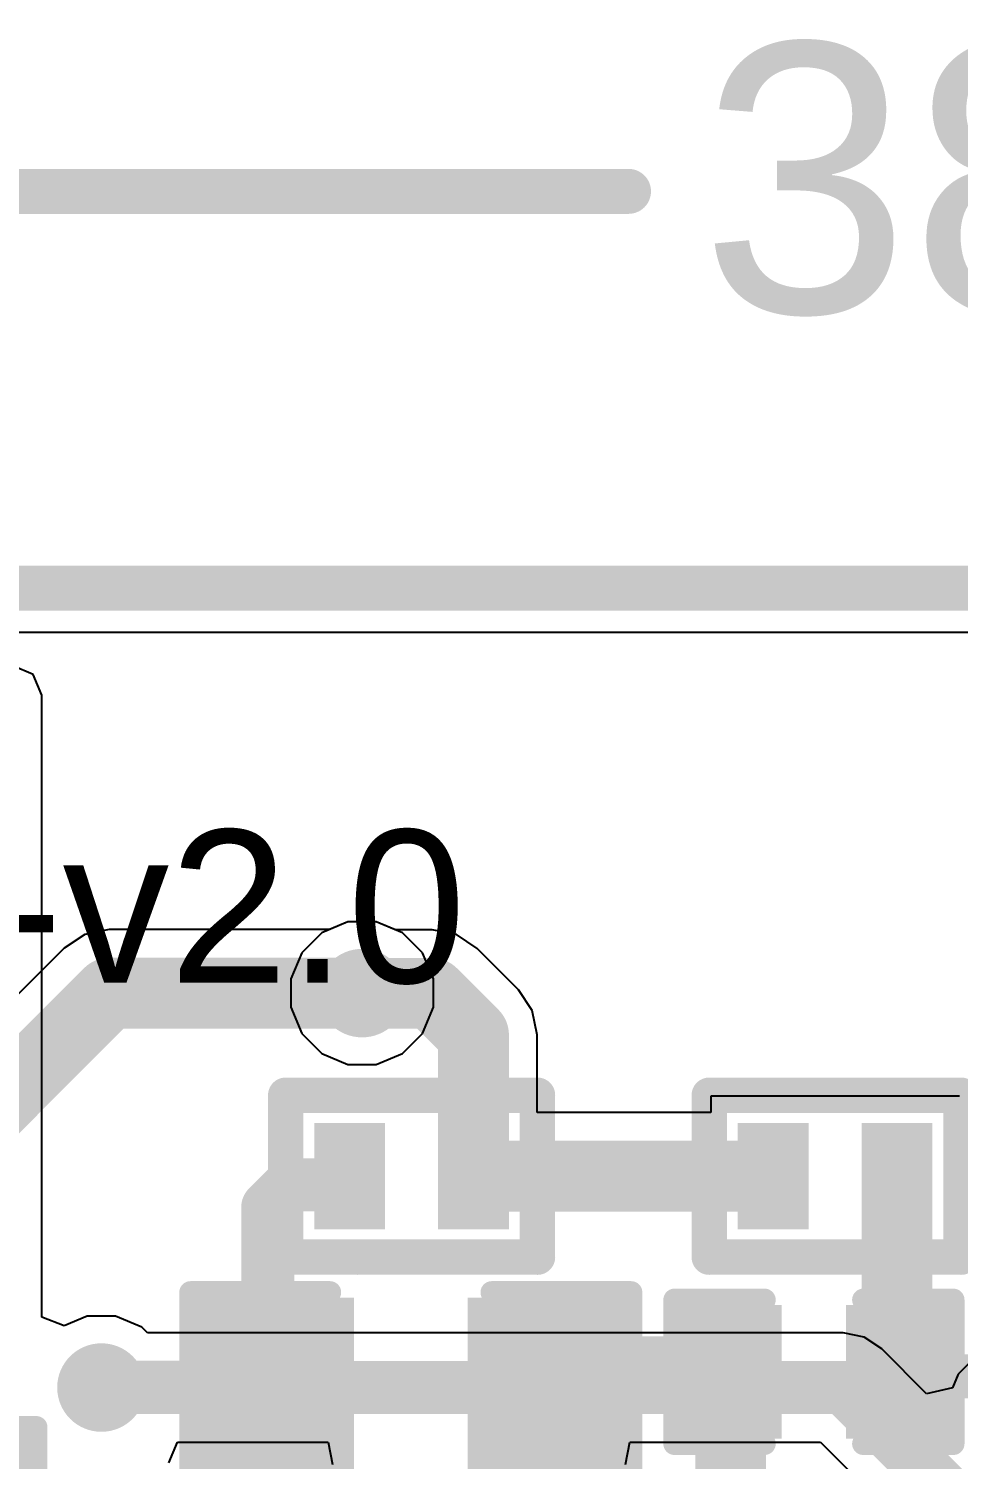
# Model space of a CAD drawing. Header units: millimetres. Extents: x 0 to 1.74, y -0.02 to 0.58.
# Drawn here: x 0.3435 to 0.5504, y 0.259 to 0.5772 of the extents above; entities that cross this region are included whole.
import ezdxf

# ---------------------------------------------------------------- set-up
doc = ezdxf.new("R2010")
doc.units = ezdxf.units.MM
doc.header["$MEASUREMENT"] = 0
for name, color, linetype in [('BottomLayer', 5, 'Continuous'), ('BottomSolder', 6, 'Continuous'), ('Mechanical1', 6, 'Continuous'), ('Mechanical2', 216, 'Continuous'), ('TopLayer', 1, 'Continuous'), ('TopOverlay', 2, 'Continuous'), ('TopPaste', 8, 'Continuous'), ('TopSolder', 216, 'Continuous'), ('ViaHoleLayer', 16, 'Continuous')]:
    doc.layers.add(name, color=color, linetype=linetype)
doc.styles.add('Arial', font='', dxfattribs={"height": 0.2})
doc.styles.get('Arial').set_extended_font_data('Arial')

# ---------------------------------------------------------------- blocks, each defined once
blk = doc.blocks.new('C___0402_20')
at = {"layer": 'TopLayer'}
for points in [[(-0.0275, -0.0125), (-0.0275, 0.0125), (-0.0095, 0.0125), (-0.0095, -0.0125)], [(0.0095, -0.0125), (0.0095, 0.0125), (0.0275, 0.0125), (0.0275, -0.0125)]]:
    blk.add_hatch(color=1, dxfattribs=at).paths.add_polyline_path(points)
at = {"layer": 'TopPaste'}
for points in [[(-0.0275, -0.0125), (-0.0275, 0.0125), (-0.0095, 0.0125), (-0.0095, -0.0125)], [(0.0095, -0.0125), (0.0095, 0.0125), (0.0275, 0.0125), (0.0275, -0.0125)]]:
    blk.add_hatch(color=8, dxfattribs=at).paths.add_polyline_path(points)
at = {"layer": 'TopSolder'}
for points in [[(-0.02986, -0.01486), (-0.02986, 0.01486), (-0.00714, 0.01486), (-0.00714, -0.01486)], [(0.00714, -0.01486), (0.00714, 0.01486), (0.02986, 0.01486), (0.02986, -0.01486)]]:
    blk.add_hatch(color=216, dxfattribs=at).paths.add_polyline_path(points)
at = {"layer": 'TopOverlay', "const_width": 0.005}
for points in [[(-0.031, 0.016), (-0.031, -0.016)], [(-0.011, 0.016), (-0.031, 0.016)], [(0.031, 0.016), (0.011, 0.016)], [(0.031, 0.016), (0.031, -0.016)], [(-0.011, -0.016), (-0.031, -0.016)], [(0.031, -0.016), (0.011, -0.016)]]:
    blk.add_lwpolyline(points, dxfattribs=at)
at = {"layer": 'TopOverlay', "const_width": 0.0025}
for points in [[(-0.03225, 0.016, 1), (-0.02975, 0.016, 1)], [(-0.03225, 0.016, 1), (-0.02975, 0.016, 1)], [(-0.01225, 0.016, 1), (-0.00975, 0.016, 1)], [(0.00975, 0.016, 1), (0.01225, 0.016, 1)], [(0.02975, 0.016, 1), (0.03225, 0.016, 1)], [(0.02975, 0.016, 1), (0.03225, 0.016, 1)], [(-0.03225, -0.016, 1), (-0.02975, -0.016, 1)], [(-0.03225, -0.016, 1), (-0.02975, -0.016, 1)], [(-0.01225, -0.016, 1), (-0.00975, -0.016, 1)], [(0.00975, -0.016, 1), (0.01225, -0.016, 1)], [(0.02975, -0.016, 1), (0.03225, -0.016, 1)], [(0.02975, -0.016, 1), (0.03225, -0.016, 1)]]:
    blk.add_lwpolyline(points, format="xyb", close=True, dxfattribs=at)
blk = doc.blocks.new('C___0402_21')
at = {"layer": 'TopLayer'}
for points in [[(-0.0275, -0.0125), (-0.0275, 0.0125), (-0.0095, 0.0125), (-0.0095, -0.0125)], [(0.0095, -0.0125), (0.0095, 0.0125), (0.0275, 0.0125), (0.0275, -0.0125)]]:
    blk.add_hatch(color=1, dxfattribs=at).paths.add_polyline_path(points)
at = {"layer": 'TopPaste'}
for points in [[(-0.0275, -0.0125), (-0.0275, 0.0125), (-0.0095, 0.0125), (-0.0095, -0.0125)], [(0.0095, -0.0125), (0.0095, 0.0125), (0.0275, 0.0125), (0.0275, -0.0125)]]:
    blk.add_hatch(color=8, dxfattribs=at).paths.add_polyline_path(points)
at = {"layer": 'TopSolder'}
for points in [[(-0.02986, -0.01486), (-0.02986, 0.01486), (-0.00714, 0.01486), (-0.00714, -0.01486)], [(0.00714, -0.01486), (0.00714, 0.01486), (0.02986, 0.01486), (0.02986, -0.01486)]]:
    blk.add_hatch(color=216, dxfattribs=at).paths.add_polyline_path(points)
at = {"layer": 'TopOverlay', "const_width": 0.005}
for points in [[(-0.011, 0.016), (-0.031, 0.016)], [(-0.031, 0.016), (-0.031, -0.016)], [(0.031, 0.016), (0.011, 0.016)], [(0.031, 0.016), (0.031, -0.016)], [(-0.011, -0.016), (-0.031, -0.016)], [(0.031, -0.016), (0.011, -0.016)]]:
    blk.add_lwpolyline(points, dxfattribs=at)
at = {"layer": 'TopOverlay', "const_width": 0.0025}
for points in [[(-0.03225, 0.016, 1), (-0.02975, 0.016, 1)], [(-0.03225, 0.016, 1), (-0.02975, 0.016, 1)], [(-0.01225, 0.016, 1), (-0.00975, 0.016, 1)], [(0.00975, 0.016, 1), (0.01225, 0.016, 1)], [(0.02975, 0.016, 1), (0.03225, 0.016, 1)], [(0.02975, 0.016, 1), (0.03225, 0.016, 1)], [(-0.03225, -0.016, 1), (-0.02975, -0.016, 1)], [(-0.03225, -0.016, 1), (-0.02975, -0.016, 1)], [(-0.01225, -0.016, 1), (-0.00975, -0.016, 1)], [(0.00975, -0.016, 1), (0.01225, -0.016, 1)], [(0.02975, -0.016, 1), (0.03225, -0.016, 1)], [(0.02975, -0.016, 1), (0.03225, -0.016, 1)]]:
    blk.add_lwpolyline(points, format="xyb", close=True, dxfattribs=at)
blk = doc.blocks.new('IND_0402_30')
at = {"layer": 'TopLayer'}
for points in [[(-0.02165, 0.01181), (-0.00591, 0.01181), (-0.00591, -0.01181), (-0.02165, -0.01181)], [(0.00591, 0.01181), (0.02165, 0.01181), (0.02165, -0.01181), (0.00591, -0.01181)]]:
    blk.add_hatch(color=1, dxfattribs=at).paths.add_polyline_path(points)
at = {"layer": 'TopPaste'}
for points in [[(-0.02165, 0.01181), (-0.00591, 0.01181), (-0.00591, -0.01181), (-0.02165, -0.01181)], [(0.00591, 0.01181), (0.02165, 0.01181), (0.02165, -0.01181), (0.00591, -0.01181)]]:
    blk.add_hatch(color=8, dxfattribs=at).paths.add_polyline_path(points)
at = {"layer": 'TopSolder'}
for points in [[(-0.02165, 0.01181), (-0.00591, 0.01181), (-0.00591, -0.01181), (-0.02165, -0.01181)], [(0.00591, 0.01181), (0.02165, 0.01181), (0.02165, -0.01181), (0.00591, -0.01181)]]:
    blk.add_hatch(color=216, dxfattribs=at).paths.add_polyline_path(points)
at = {"layer": 'TopOverlay', "const_width": 0.00787}
for points in [[(-0.028, -0.018), (-0.028, 0.018)], [(-0.028, 0.018), (-0.012, 0.018)], [(-0.012, 0.018), (0.028, 0.018)], [(0.028, -0.018), (0.028, 0.018)], [(-0.028, -0.018), (-0.012, -0.018)], [(-0.012, -0.018), (0.028, -0.018)]]:
    blk.add_lwpolyline(points, dxfattribs=at)
at = {"layer": 'TopOverlay', "const_width": 0.00394}
for points in [[(-0.02997, 0.018, 1), (-0.02603, 0.018, 1)], [(-0.02997, 0.018, 1), (-0.02603, 0.018, 1)], [(-0.01397, 0.018, 1), (-0.01003, 0.018, 1)], [(-0.01397, 0.018, 1), (-0.01003, 0.018, 1)], [(0.02603, 0.018, 1), (0.02997, 0.018, 1)], [(0.02603, 0.018, 1), (0.02997, 0.018, 1)], [(-0.02997, -0.018, 1), (-0.02603, -0.018, 1)], [(-0.02997, -0.018, 1), (-0.02603, -0.018, 1)], [(-0.01397, -0.018, 1), (-0.01003, -0.018, 1)], [(-0.01397, -0.018, 1), (-0.01003, -0.018, 1)], [(0.02603, -0.018, 1), (0.02997, -0.018, 1)], [(0.02603, -0.018, 1), (0.02997, -0.018, 1)]]:
    blk.add_lwpolyline(points, format="xyb", close=True, dxfattribs=at)
blk = doc.blocks.new('IND_0402_32')
at = {"layer": 'TopLayer'}
for points in [[(-0.02165, 0.01181), (-0.00591, 0.01181), (-0.00591, -0.01181), (-0.02165, -0.01181)], [(0.00591, 0.01181), (0.02165, 0.01181), (0.02165, -0.01181), (0.00591, -0.01181)]]:
    blk.add_hatch(color=1, dxfattribs=at).paths.add_polyline_path(points)
at = {"layer": 'TopPaste'}
for points in [[(-0.02165, 0.01181), (-0.00591, 0.01181), (-0.00591, -0.01181), (-0.02165, -0.01181)], [(0.00591, 0.01181), (0.02165, 0.01181), (0.02165, -0.01181), (0.00591, -0.01181)]]:
    blk.add_hatch(color=8, dxfattribs=at).paths.add_polyline_path(points)
at = {"layer": 'TopSolder'}
for points in [[(-0.02165, 0.01181), (-0.00591, 0.01181), (-0.00591, -0.01181), (-0.02165, -0.01181)], [(0.00591, 0.01181), (0.02165, 0.01181), (0.02165, -0.01181), (0.00591, -0.01181)]]:
    blk.add_hatch(color=216, dxfattribs=at).paths.add_polyline_path(points)
at = {"layer": 'TopOverlay', "const_width": 0.00787}
for points in [[(-0.012, 0.018), (-0.028, 0.018)], [(-0.028, 0.018), (-0.028, -0.018)], [(0.028, 0.018), (-0.012, 0.018)], [(0.028, 0.018), (0.028, -0.018)], [(-0.012, -0.018), (-0.028, -0.018)], [(0.028, -0.018), (-0.012, -0.018)]]:
    blk.add_lwpolyline(points, dxfattribs=at)
at = {"layer": 'TopOverlay', "const_width": 0.00394}
for points in [[(-0.02997, 0.018, 1), (-0.02603, 0.018, 1)], [(-0.02997, 0.018, 1), (-0.02603, 0.018, 1)], [(-0.01397, 0.018, 1), (-0.01003, 0.018, 1)], [(-0.01397, 0.018, 1), (-0.01003, 0.018, 1)], [(0.02603, 0.018, 1), (0.02997, 0.018, 1)], [(0.02603, 0.018, 1), (0.02997, 0.018, 1)], [(-0.02997, -0.018, 1), (-0.02603, -0.018, 1)], [(-0.02997, -0.018, 1), (-0.02603, -0.018, 1)], [(-0.01397, -0.018, 1), (-0.01003, -0.018, 1)], [(-0.01397, -0.018, 1), (-0.01003, -0.018, 1)], [(0.02603, -0.018, 1), (0.02997, -0.018, 1)], [(0.02603, -0.018, 1), (0.02997, -0.018, 1)]]:
    blk.add_lwpolyline(points, format="xyb", close=True, dxfattribs=at)
blk = doc.blocks.new('C___0603_37')
at = {"layer": 'TopLayer'}
for points in [[(-0.015, 0.0175), (-0.015, -0.0175), (-0.045, -0.0175), (-0.045, 0.0175)], [(0.045, 0.0175), (0.045, -0.0175), (0.015, -0.0175), (0.015, 0.0175)]]:
    blk.add_hatch(color=1, dxfattribs=at).paths.add_polyline_path(points)
at = {"layer": 'TopPaste'}
for points in [[(-0.015, 0.0175), (-0.015, -0.0175), (-0.045, -0.0175), (-0.045, 0.0175)], [(0.045, 0.0175), (0.045, -0.0175), (0.015, -0.0175), (0.015, 0.0175)]]:
    blk.add_hatch(color=8, dxfattribs=at).paths.add_polyline_path(points)
at = {"layer": 'TopSolder'}
for points in [[(-0.01264, 0.01986), (-0.01264, -0.01986), (-0.04736, -0.01986), (-0.04736, 0.01986)], [(0.04736, 0.01986), (0.04736, -0.01986), (0.01264, -0.01986), (0.01264, 0.01986)]]:
    blk.add_hatch(color=216, dxfattribs=at).paths.add_polyline_path(points)
at = {"layer": 'TopOverlay', "const_width": 0.005}
for points in [[(-0.049, -0.021), (-0.049, 0.021)], [(-0.049, 0.021), (-0.018, 0.021)], [(0.018, 0.021), (0.049, 0.021)], [(0.049, -0.021), (0.049, 0.021)], [(-0.049, -0.021), (-0.018, -0.021)], [(0.018, -0.021), (0.049, -0.021)]]:
    blk.add_lwpolyline(points, dxfattribs=at)
at = {"layer": 'TopOverlay', "const_width": 0.0025}
for points in [[(-0.05025, 0.021, 1), (-0.04775, 0.021, 1)], [(-0.05025, 0.021, 1), (-0.04775, 0.021, 1)], [(-0.01925, 0.021, 1), (-0.01675, 0.021, 1)], [(0.01675, 0.021, 1), (0.01925, 0.021, 1)], [(0.04775, 0.021, 1), (0.05025, 0.021, 1)], [(0.04775, 0.021, 1), (0.05025, 0.021, 1)], [(-0.05025, -0.021, 1), (-0.04775, -0.021, 1)], [(-0.05025, -0.021, 1), (-0.04775, -0.021, 1)], [(-0.01925, -0.021, 1), (-0.01675, -0.021, 1)], [(0.01675, -0.021, 1), (0.01925, -0.021, 1)], [(0.04775, -0.021, 1), (0.05025, -0.021, 1)], [(0.04775, -0.021, 1), (0.05025, -0.021, 1)]]:
    blk.add_lwpolyline(points, format="xyb", close=True, dxfattribs=at)

msp = doc.modelspace()

# ---------------------------------------------------------------- hatches: boundary and pattern name
at = {"layer": 'BottomLayer'}
h = msp.add_hatch(color=5, dxfattribs=at)
edge = h.paths.add_edge_path()
edge.add_arc((0.41774, 0.36271), 0.00984, 0, 360)
h = msp.add_hatch(color=5, dxfattribs=at)
edge = h.paths.add_edge_path()
edge.add_arc((0.35974, 0.275), 0.00984, 0, 360)
at = {"layer": 'BottomSolder'}
h = msp.add_hatch(color=6, dxfattribs=at)
edge = h.paths.add_edge_path()
edge.add_arc((0.41774, 0.36271), 0.00591, 0, 360)
h = msp.add_hatch(color=6, dxfattribs=at)
edge = h.paths.add_edge_path()
edge.add_arc((0.35974, 0.275), 0.00591, 0, 360)
at = {"layer": 'TopLayer'}
h = msp.add_hatch(color=1, dxfattribs=at)
edge = h.paths.add_edge_path()
edge.add_arc((0.41774, 0.36271), 0.00984, 0, 360)
h = msp.add_hatch(color=1, dxfattribs=at)
edge = h.paths.add_edge_path()
edge.add_arc((0.35974, 0.275), 0.00984, 0, 360)
at = {"layer": 'TopSolder'}
h = msp.add_hatch(color=216, dxfattribs=at)
edge = h.paths.add_edge_path()
edge.add_arc((0.41774, 0.36271), 0.00591, 0, 360)
h = msp.add_hatch(color=216, dxfattribs=at)
edge = h.paths.add_edge_path()
edge.add_arc((0.35974, 0.275), 0.00591, 0, 360)
at = {"layer": 'ViaHoleLayer'}
h = msp.add_hatch(color=16, dxfattribs=at)
edge = h.paths.add_edge_path()
edge.add_arc((0.41774, 0.36271), 0.00591, 0, 360)
h = msp.add_hatch(color=16, dxfattribs=at)
edge = h.paths.add_edge_path()
edge.add_arc((0.35974, 0.275), 0.00591, 0, 360)

# ---------------------------------------------------------------- linework, layer by layer
at = {"layer": 'BottomLayer'}
for p, q in [((0.22733, 0.443), (0.57736, 0.443)), ((0.34459, 0.43359), (0.34, 0.43549)), ((0.34649, 0.429), (0.34459, 0.43359)), ((0.34649, 0.328), (0.34649, 0.429)), ((0.40877, 0.37614), (0.40431, 0.37169)), ((0.41459, 0.37856), (0.40877, 0.37614)), ((0.42089, 0.37856), (0.41459, 0.37856)), ((0.42671, 0.37614), (0.42089, 0.37856)), ((0.43117, 0.37169), (0.42671, 0.37614)), ((0.40431, 0.37169), (0.4019, 0.36587)), ((0.43358, 0.36587), (0.43117, 0.37169)), ((0.4019, 0.36587), (0.4019, 0.35956)), ((0.43358, 0.35956), (0.43358, 0.36587)), ((0.4019, 0.35956), (0.40431, 0.35374)), ((0.43117, 0.35374), (0.43358, 0.35956)), ((0.40431, 0.35374), (0.40877, 0.34928)), ((0.42671, 0.34928), (0.43117, 0.35374)), ((0.40877, 0.34928), (0.41459, 0.34687)), ((0.41459, 0.34687), (0.42089, 0.34687)), ((0.42089, 0.34687), (0.42671, 0.34928)), ((0.34646, 0.32792), (0.34649, 0.328)), ((0.34646, 0.29066), (0.34646, 0.32792)), ((0.35146, 0.28872), (0.34646, 0.29066)), ((0.35659, 0.29084), (0.35146, 0.28872)), ((0.36289, 0.29084), (0.35659, 0.29084)), ((0.36871, 0.28843), (0.36289, 0.29084)), ((0.37001, 0.28714), (0.36871, 0.28843)), ((0.52474, 0.28714), (0.37001, 0.28714)), ((0.52939, 0.28622), (0.52474, 0.28714)), ((0.52474, 0.28714), (0.52474, 0.28714)), ((0.53332, 0.28358), (0.52939, 0.28622)), ((0.54328, 0.27363), (0.53332, 0.28358)), ((0.55477, 0.28243), (0.55031, 0.27797)), ((0.55031, 0.27797), (0.54905, 0.27493)), ((0.54905, 0.27493), (0.54328, 0.27363)), ((0.37473, 0.25824), (0.37664, 0.26286)), ((0.37664, 0.26286), (0.41016, 0.26286)), ((0.41016, 0.26286), (0.41116, 0.25786)), ((0.47632, 0.25786), (0.47732, 0.26286)), ((0.47732, 0.26286), (0.51971, 0.26286)), ((0.51971, 0.26286), (0.5454, 0.23718))]:
    msp.add_line(p, q, dxfattribs=at)
at = {"layer": 'BottomLayer', "const_width": 0.01181}
for points in [[(0.35974, 0.275), (0.52474, 0.275)], [(0.52474, 0.275), (0.56124, 0.2385)]]:
    msp.add_lwpolyline(points, dxfattribs=at)
at = {"layer": 'BottomLayer', "const_width": 0.00591}
for points in [[(0.35679, 0.275, 1), (0.36269, 0.275, 1)], [(0.52179, 0.275, 1), (0.52769, 0.275, 1)], [(0.52179, 0.275, 1), (0.52769, 0.275, 1)]]:
    msp.add_lwpolyline(points, format="xyb", close=True, dxfattribs=at)
at = {"layer": 'Mechanical1', "const_width": 0.01}
msp.add_lwpolyline([(0, 0.541), (0.477, 0.541)], dxfattribs=at)
at = {"layer": 'Mechanical1', "const_width": 0.005}
msp.add_lwpolyline([(0.4745, 0.541, 1), (0.4795, 0.541, 1)], format="xyb", close=True, dxfattribs=at)
at = {"layer": 'Mechanical2', "const_width": 0.01}
msp.add_lwpolyline([(0, 0.45276), (1.49606, 0.45276)], dxfattribs=at)
at = {"layer": 'TopLayer'}
for p, q in [((0.22733, 0.443), (0.57736, 0.443)), ((0.35604, 0.37578), (0.35145, 0.37272)), ((0.36145, 0.37686), (0.35604, 0.37578)), ((0.41049, 0.37686), (0.36145, 0.37686)), ((0.41459, 0.37856), (0.41049, 0.37686)), ((0.42089, 0.37856), (0.41459, 0.37856)), ((0.42514, 0.3768), (0.42089, 0.37856)), ((0.43329, 0.3768), (0.42514, 0.3768)), ((0.43871, 0.37572), (0.43329, 0.3768)), ((0.4433, 0.37265), (0.43871, 0.37572)), ((0.35145, 0.37272), (0.31271, 0.33397)), ((0.45252, 0.36343), (0.4433, 0.37265)), ((0.45559, 0.35884), (0.45252, 0.36343)), ((0.45667, 0.35343), (0.45559, 0.35884)), ((0.45667, 0.33615), (0.45667, 0.35343)), ((0.55061, 0.33981), (0.49531, 0.33981)), ((0.49531, 0.33981), (0.49531, 0.33615)), ((0.49531, 0.33615), (0.45667, 0.33615))]:
    msp.add_line(p, q, dxfattribs=at)
for points, const_width in [([(0.32271, 0.32397), (0.36145, 0.36271)], 0.01575), ([(0.36145, 0.36271), (0.41667, 0.36271)], 0.01575), ([(0.41774, 0.36271), (0.4178, 0.36265)], 0.01575), ([(0.4178, 0.36265), (0.43329, 0.36265)], 0.01575), ([(0.43329, 0.36265), (0.44252, 0.35343)], 0.01575), ([(0.44252, 0.322), (0.44252, 0.35343)], 0.01575), ([(0.41305, 0.32009), (0.41496, 0.322)], 0.01181), ([(0.44252, 0.322), (0.50918, 0.322)], 0.01575), ([(0.53674, 0.2795), (0.53674, 0.322)], 0.01575), ([(0.39674, 0.31508), (0.40175, 0.32009)], 0.01181), ([(0.40175, 0.32009), (0.41305, 0.32009)], 0.01181), ([(0.39674, 0.29017), (0.39674, 0.31508)], 0.01181), ([(0.45857, 0.2785), (0.49974, 0.2785)], 0.01575), ([(0.53674, 0.2785), (0.53674, 0.2795)], 0.00984), ([(0.53674, 0.2785), (0.53774, 0.2775)], 0.00984), ([(0.53674, 0.2772), (0.53674, 0.2785)], 0.00984), ([(0.35974, 0.27508), (0.39857, 0.27508)], 0.01181), ([(0.53674, 0.275), (0.53674, 0.2772)], 0.00984), ([(0.53674, 0.2772), (0.54082, 0.27312)], 0.00984), ([(0.53774, 0.2775), (0.55537, 0.2775)], 0.00984), ([(0.49974, 0.2405), (0.49974, 0.2685)], 0.01575)]:
    msp.add_lwpolyline(points, dxfattribs=dict(at, const_width=const_width))
for points, const_width in [([(0.35752, 0.36271, 1), (0.36539, 0.36271, 1)], 0.00787), ([(0.35752, 0.36271, 1), (0.36539, 0.36271, 1)], 0.00787), ([(0.41274, 0.36271, 1), (0.42061, 0.36271, 1)], 0.00787), ([(0.4138, 0.36271, 1), (0.42168, 0.36271, 1)], 0.00787), ([(0.41387, 0.36265, 1), (0.42174, 0.36265, 1)], 0.00787), ([(0.41387, 0.36265, 1), (0.42174, 0.36265, 1)], 0.00787), ([(0.42936, 0.36265, 1), (0.43723, 0.36265, 1)], 0.00787), ([(0.42936, 0.36265, 1), (0.43723, 0.36265, 1)], 0.00787), ([(0.43858, 0.35343, 1), (0.44646, 0.35343, 1)], 0.00787), ([(0.43858, 0.35343, 1), (0.44646, 0.35343, 1)], 0.00787), ([(0.41201, 0.322, 1), (0.41791, 0.322, 1)], 0.00591), ([(0.43858, 0.322, 1), (0.44646, 0.322, 1)], 0.00787), ([(0.43858, 0.322, 1), (0.44646, 0.322, 1)], 0.00787), ([(0.50524, 0.322, 1), (0.51312, 0.322, 1)], 0.00787), ([(0.5328, 0.322, 1), (0.54068, 0.322, 1)], 0.00787), ([(0.39879, 0.32009, 1), (0.4047, 0.32009, 1)], 0.00591), ([(0.39879, 0.32009, 1), (0.4047, 0.32009, 1)], 0.00591), ([(0.4101, 0.32009, 1), (0.416, 0.32009, 1)], 0.00591), ([(0.4101, 0.32009, 1), (0.416, 0.32009, 1)], 0.00591), ([(0.39379, 0.31508, 1), (0.39969, 0.31508, 1)], 0.00591), ([(0.39379, 0.31508, 1), (0.39969, 0.31508, 1)], 0.00591), ([(0.39379, 0.29017, 1), (0.39969, 0.29017, 1)], 0.00591), ([(0.45463, 0.2785, 1), (0.4625, 0.2785, 1)], 0.00787), ([(0.4958, 0.2785, 1), (0.50368, 0.2785, 1)], 0.00787), ([(0.5328, 0.2795, 1), (0.54068, 0.2795, 1)], 0.00787), ([(0.53428, 0.2795, 1), (0.5392, 0.2795, 1)], 0.00492), ([(0.53428, 0.2785, 1), (0.5392, 0.2785, 1)], 0.00492), ([(0.53428, 0.2785, 1), (0.5392, 0.2785, 1)], 0.00492), ([(0.53428, 0.2785, 1), (0.5392, 0.2785, 1)], 0.00492), ([(0.35679, 0.27508, 1), (0.36269, 0.27508, 1)], 0.00591), ([(0.39561, 0.27508, 1), (0.40152, 0.27508, 1)], 0.00591), ([(0.53428, 0.2772, 1), (0.5392, 0.2772, 1)], 0.00492), ([(0.53428, 0.2772, 1), (0.5392, 0.2772, 1)], 0.00492), ([(0.53428, 0.2772, 1), (0.5392, 0.2772, 1)], 0.00492), ([(0.53528, 0.2775, 1), (0.5402, 0.2775, 1)], 0.00492), ([(0.53528, 0.2775, 1), (0.5402, 0.2775, 1)], 0.00492), ([(0.53428, 0.275, 1), (0.5392, 0.275, 1)], 0.00492), ([(0.53836, 0.27312, 1), (0.54328, 0.27312, 1)], 0.00492), ([(0.4958, 0.2685, 1), (0.50368, 0.2685, 1)], 0.00787)]:
    msp.add_lwpolyline(points, format="xyb", close=True, dxfattribs=dict(at, const_width=const_width))

# ---------------------------------------------------------------- block references
for name, p in [('IND_0402_30', (0.42874, 0.322)), ('C___0603_37', (0.42857, 0.27516))]:
    msp.add_blockref(name, p)
at = {"rotation": 180}
for name, p in [('IND_0402_32', (0.52296, 0.322)), ('C___0402_21', (0.51824, 0.2785)), ('C___0402_20', (0.31424, 0.25016))]:
    msp.add_blockref(name, p, dxfattribs=at)

# ---------------------------------------------------------------- texts
at = {"layer": 'Mechanical1', "style": 'Arial'}
msp.add_text('38.00 (mm)', height=0.06, dxfattribs=at).set_placement((0.493, 0.514))
at = {"layer": 'TopOverlay', "style": 'Arial'}
msp.add_text('RADAR-Therm-v2.0', height=0.034, dxfattribs=at).set_placement((0.016, 0.365))

doc.saveas('drawing.dxf')
